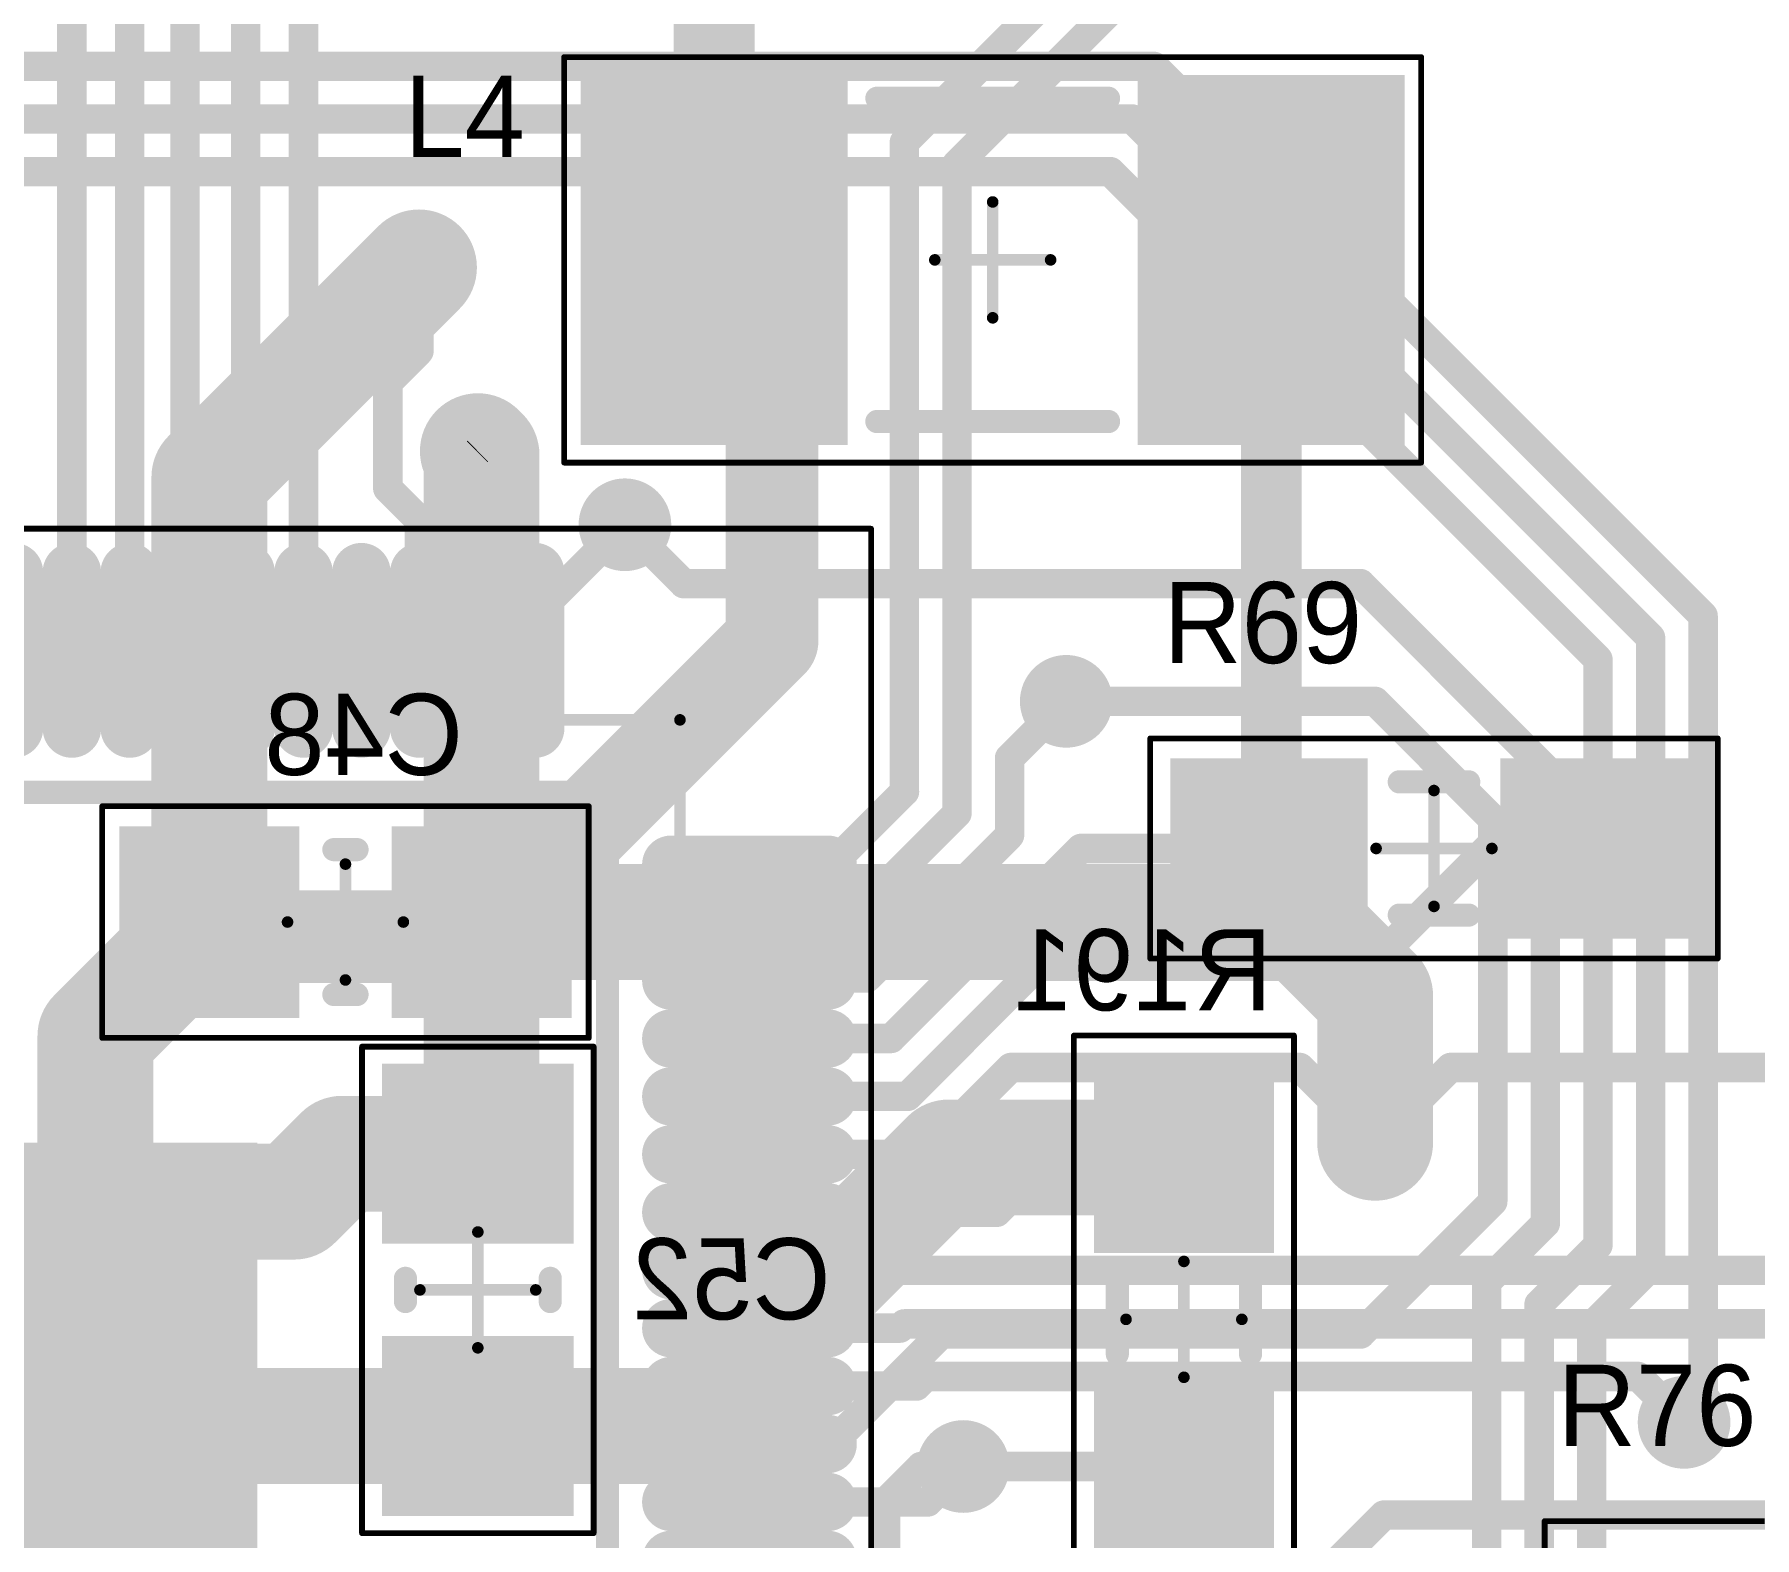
# Model space of a CAD drawing. Header units: millimetres. Extents: x 37 to 246, y 26 to 184.
# Drawn here: x 146.67 to 161.52, y 129.31 to 142.28 of the extents above; entities that cross this region are included whole.
import ezdxf

# ---------------------------------------------------------------- set-up
doc = ezdxf.new("R2010")
doc.units = ezdxf.units.MM
for name, color, linetype in [('BottomLayer', 5, 'Continuous'), ('BottomOverlay', 54, 'Continuous'), ('BottomPaste', 16, 'Continuous'), ('BottomSolder', 6, 'Continuous'), ('Mechanical13', 56, 'Continuous'), ('Mechanical15', 56, 'Continuous'), ('MultiLayer', 9, 'Continuous'), ('TopLayer', 1, 'Continuous'), ('TopOverlay', 2, 'Continuous'), ('TopPaste', 8, 'Continuous'), ('TopSolder', 216, 'Continuous'), ('ViaHoleLayer', 16, 'Continuous')]:
    doc.layers.add(name, color=color, linetype=linetype)

msp = doc.modelspace()

# ---------------------------------------------------------------- linework, layer by layer
at = {"layer": 'BottomLayer'}
for points, const_width in [([(132.061, 142.005), (156.332, 142.005)], 0.254), ([(156.332, 142.005), (161.074, 137.263)], 0.254), ([(131.873, 141.551), (156.144, 141.551)], 0.254), ([(156.144, 141.551), (160.62, 137.075)], 0.254), ([(131.685, 141.097), (155.956, 141.097)], 0.254), ([(155.956, 141.097), (160.166, 136.887)], 0.254), ([(148.177, 138.46), (149.987, 140.27)], 1), ([(150.495, 138.684), (150.527, 138.652)], 1), ([(150.527, 134.62), (150.527, 138.652)], 1), ([(148.177, 134.62), (148.177, 138.46)], 1), ([(151.765, 138.049), (152.273, 137.541)], 0.254), ([(152.273, 137.541), (158.115, 137.541)], 0.254), ([(158.115, 137.541), (159.712, 135.944)], 0.254), ([(161.074, 130.467), (161.074, 137.263)], 0.254), ([(160.62, 131.643), (160.62, 137.075)], 0.254), ([(160.166, 131.831), (160.166, 136.887)], 0.254), ([(155.575, 136.525), (158.242, 136.525)], 0.254), ([(158.242, 136.525), (159.258, 135.509)], 0.254), ([(159.712, 132.019), (159.712, 135.944)], 0.254), ([(159.258, 132.207), (159.258, 135.509)], 0.254), ([(147.193, 133.636), (148.177, 134.62)], 1), ([(150.527, 132.652), (150.527, 134.62)], 1), ([(150.527, 134.62), (157.607, 134.62)], 1), ([(157.607, 134.62), (158.242, 133.985)], 1), ([(158.242, 132.715), (158.242, 133.985)], 1), ([(147.193, 133.604), (147.193, 133.636)], 1), ([(147.193, 132.461), (147.193, 133.604)], 1), ([(149.29, 132.588), (149.322, 132.62)], 1), ([(149.322, 132.62), (150.495, 132.62)], 1), ([(150.495, 132.62), (150.527, 132.652)], 1), ([(152.241, 130.27), (154.559, 132.588)], 1), ([(154.559, 132.588), (155.448, 132.588)], 1), ([(155.448, 132.588), (156.563, 132.588)], 1), ([(156.563, 132.588), (156.591, 132.616)], 1), ([(158.115, 131.064), (159.258, 132.207)], 0.254), ([(159.204, 131.511), (159.712, 132.019)], 0.254), ([(159.658, 131.323), (160.166, 131.831)], 0.254), ([(160.112, 131.135), (160.62, 131.643)], 0.254), ([(159.204, 120.582), (159.204, 131.511)], 0.254), ([(159.658, 120.394), (159.658, 131.323)], 0.254), ([(152.971, 129.54), (154.495, 131.064)], 0.254), ([(154.495, 131.064), (158.115, 131.064)], 0.254), ([(160.112, 120.206), (160.112, 131.135)], 0.254), ([(147.923, 130.27), (150.495, 130.27)], 1), ([(150.495, 130.27), (152.241, 130.27)], 1), ([(160.909, 130.302), (161.074, 130.467)], 0.254), ([(154.015, 129.615), (154.321, 129.921)], 0.254), ([(154.321, 129.921), (154.686, 129.921)], 0.254), ([(154.686, 129.921), (156.436, 129.921)], 0.254), ([(156.591, 128.023), (156.591, 129.766)], 0.254), ([(152.971, 127.445), (152.971, 129.54)], 0.254), ([(154.015, 128.615), (154.015, 129.615)], 0.254)]:
    msp.add_lwpolyline(points, dxfattribs=dict(at, const_width=const_width))
for points, const_width in [([(156.269, 142.005, 1), (156.396, 142.005, 1)], 0.127), ([(156.269, 142.005, 1), (156.396, 142.005, 1)], 0.127), ([(156.081, 141.551, 1), (156.208, 141.551, 1)], 0.127), ([(156.081, 141.551, 1), (156.208, 141.551, 1)], 0.127), ([(155.893, 141.097, 1), (156.019, 141.097, 1)], 0.127), ([(155.893, 141.097, 1), (156.019, 141.097, 1)], 0.127), ([(149.737, 140.27, 1), (150.237, 140.27, 1)], 0.5), ([(149.787, 140.27, 1), (150.187, 140.27, 1)], 0.4), ([(150.245, 138.684, 1), (150.745, 138.684, 1)], 0.5), ([(150.277, 138.652, 1), (150.777, 138.652, 1)], 0.5), ([(150.277, 138.652, 1), (150.777, 138.652, 1)], 0.5), ([(150.295, 138.684, 1), (150.695, 138.684, 1)], 0.4), ([(147.927, 138.46, 1), (148.427, 138.46, 1)], 0.5), ([(147.927, 138.46, 1), (148.427, 138.46, 1)], 0.5), ([(151.565, 138.049, 1), (151.965, 138.049, 1)], 0.4), ([(151.702, 138.049, 1), (151.828, 138.049, 1)], 0.127), ([(152.209, 137.541, 1), (152.337, 137.541, 1)], 0.127), ([(152.209, 137.541, 1), (152.337, 137.541, 1)], 0.127), ([(158.052, 137.541, 1), (158.179, 137.541, 1)], 0.127), ([(158.052, 137.541, 1), (158.179, 137.541, 1)], 0.127), ([(161.01, 137.263, 1), (161.137, 137.263, 1)], 0.127), ([(161.01, 137.263, 1), (161.137, 137.263, 1)], 0.127), ([(160.556, 137.075, 1), (160.683, 137.075, 1)], 0.127), ([(160.556, 137.075, 1), (160.683, 137.075, 1)], 0.127), ([(160.102, 136.887, 1), (160.229, 136.887, 1)], 0.127), ([(160.102, 136.887, 1), (160.229, 136.887, 1)], 0.127), ([(155.375, 136.525, 1), (155.775, 136.525, 1)], 0.4), ([(155.512, 136.525, 1), (155.638, 136.525, 1)], 0.127), ([(158.179, 136.525, 1), (158.305, 136.525, 1)], 0.127), ([(158.179, 136.525, 1), (158.305, 136.525, 1)], 0.127), ([(159.648, 135.944, 1), (159.775, 135.944, 1)], 0.127), ([(159.648, 135.944, 1), (159.775, 135.944, 1)], 0.127), ([(159.195, 135.509, 1), (159.321, 135.509, 1)], 0.127), ([(159.195, 135.509, 1), (159.321, 135.509, 1)], 0.127), ([(147.927, 134.62, 1), (148.427, 134.62, 1)], 0.5), ([(147.927, 134.62, 1), (148.427, 134.62, 1)], 0.5), ([(150.277, 134.62, 1), (150.777, 134.62, 1)], 0.5), ([(150.277, 134.62, 1), (150.777, 134.62, 1)], 0.5), ([(150.277, 134.62, 1), (150.777, 134.62, 1)], 0.5), ([(157.357, 134.62, 1), (157.857, 134.62, 1)], 0.5), ([(157.357, 134.62, 1), (157.857, 134.62, 1)], 0.5), ([(157.992, 133.985, 1), (158.492, 133.985, 1)], 0.5), ([(157.992, 133.985, 1), (158.492, 133.985, 1)], 0.5), ([(146.943, 133.636, 1), (147.443, 133.636, 1)], 0.5), ([(146.943, 133.636, 1), (147.443, 133.636, 1)], 0.5), ([(146.943, 133.604, 1), (147.443, 133.604, 1)], 0.5), ([(146.943, 133.604, 1), (147.443, 133.604, 1)], 0.5), ([(146.993, 133.604, 1), (147.393, 133.604, 1)], 0.4), ([(149.04, 132.588, 1), (149.54, 132.588, 1)], 0.5), ([(149.072, 132.62, 1), (149.572, 132.62, 1)], 0.5), ([(149.072, 132.62, 1), (149.572, 132.62, 1)], 0.5), ([(150.245, 132.62, 1), (150.745, 132.62, 1)], 0.5), ([(150.245, 132.62, 1), (150.745, 132.62, 1)], 0.5), ([(150.277, 132.652, 1), (150.777, 132.652, 1)], 0.5), ([(150.277, 132.652, 1), (150.777, 132.652, 1)], 0.5), ([(154.309, 132.588, 1), (154.809, 132.588, 1)], 0.5), ([(154.309, 132.588, 1), (154.809, 132.588, 1)], 0.5), ([(155.198, 132.588, 1), (155.698, 132.588, 1)], 0.5), ([(155.198, 132.588, 1), (155.698, 132.588, 1)], 0.5), ([(156.313, 132.588, 1), (156.813, 132.588, 1)], 0.5), ([(156.313, 132.588, 1), (156.813, 132.588, 1)], 0.5), ([(156.341, 132.616, 1), (156.841, 132.616, 1)], 0.5), ([(157.992, 132.715, 1), (158.492, 132.715, 1)], 0.5), ([(158.042, 132.715, 1), (158.442, 132.715, 1)], 0.4), ([(146.943, 132.461, 1), (147.443, 132.461, 1)], 0.5), ([(149.09, 132.588, 1), (149.49, 132.588, 1)], 0.4), ([(155.248, 132.588, 1), (155.648, 132.588, 1)], 0.4), ([(159.195, 132.207, 1), (159.321, 132.207, 1)], 0.127), ([(159.195, 132.207, 1), (159.321, 132.207, 1)], 0.127), ([(159.648, 132.019, 1), (159.775, 132.019, 1)], 0.127), ([(159.648, 132.019, 1), (159.775, 132.019, 1)], 0.127), ([(160.102, 131.831, 1), (160.229, 131.831, 1)], 0.127), ([(160.102, 131.831, 1), (160.229, 131.831, 1)], 0.127), ([(160.556, 131.643, 1), (160.683, 131.643, 1)], 0.127), ([(160.556, 131.643, 1), (160.683, 131.643, 1)], 0.127), ([(159.14, 131.511, 1), (159.267, 131.511, 1)], 0.127), ([(159.14, 131.511, 1), (159.267, 131.511, 1)], 0.127), ([(159.594, 131.323, 1), (159.721, 131.323, 1)], 0.127), ([(159.594, 131.323, 1), (159.721, 131.323, 1)], 0.127), ([(154.432, 131.064, 1), (154.559, 131.064, 1)], 0.127), ([(154.432, 131.064, 1), (154.559, 131.064, 1)], 0.127), ([(158.052, 131.064, 1), (158.179, 131.064, 1)], 0.127), ([(158.052, 131.064, 1), (158.179, 131.064, 1)], 0.127), ([(160.048, 131.135, 1), (160.175, 131.135, 1)], 0.127), ([(160.048, 131.135, 1), (160.175, 131.135, 1)], 0.127), ([(147.673, 130.27, 1), (148.173, 130.27, 1)], 0.5), ([(150.245, 130.27, 1), (150.745, 130.27, 1)], 0.5), ([(150.245, 130.27, 1), (150.745, 130.27, 1)], 0.5), ([(151.991, 130.27, 1), (152.491, 130.27, 1)], 0.5), ([(151.991, 130.27, 1), (152.491, 130.27, 1)], 0.5), ([(160.709, 130.302, 1), (161.109, 130.302, 1)], 0.4), ([(161.01, 130.467, 1), (161.137, 130.467, 1)], 0.127), ([(161.01, 130.467, 1), (161.137, 130.467, 1)], 0.127), ([(160.845, 130.302, 1), (160.972, 130.302, 1)], 0.127), ([(154.486, 129.921, 1), (154.886, 129.921, 1)], 0.4), ([(154.257, 129.921, 1), (154.384, 129.921, 1)], 0.127), ([(154.257, 129.921, 1), (154.384, 129.921, 1)], 0.127), ([(154.623, 129.921, 1), (154.75, 129.921, 1)], 0.127), ([(154.623, 129.921, 1), (154.75, 129.921, 1)], 0.127), ([(156.373, 129.921, 1), (156.5, 129.921, 1)], 0.127), ([(156.528, 129.766, 1), (156.655, 129.766, 1)], 0.127), ([(152.908, 129.54, 1), (153.035, 129.54, 1)], 0.127), ([(152.908, 129.54, 1), (153.035, 129.54, 1)], 0.127), ([(153.951, 129.615, 1), (154.078, 129.615, 1)], 0.127), ([(153.951, 129.615, 1), (154.078, 129.615, 1)], 0.127)]:
    msp.add_lwpolyline(points, format="xyb", close=True, dxfattribs=dict(at, const_width=const_width))
for points in [[(147.502, 135.345), (147.502, 133.895), (148.852, 135.345), (148.852, 133.895)], [(149.852, 135.345), (149.852, 133.895), (151.202, 135.345), (151.202, 133.895)], [(157.266, 133.366), (155.916, 133.366), (157.266, 131.866), (155.916, 131.866)], [(149.77, 131.945), (151.22, 131.945), (149.77, 133.295), (151.22, 133.295)], [(135.89, 120.015), (148.59, 120.015), (135.89, 132.715), (148.59, 132.715)], [(149.77, 129.595), (151.22, 129.595), (149.77, 130.945), (151.22, 130.945)], [(157.266, 130.516), (155.916, 130.516), (157.266, 129.016), (155.916, 129.016)]]:
    msp.add_solid(points, dxfattribs=at)
at = {"layer": 'BottomOverlay', "const_width": 0.2}
for points in [[(149.252, 135.245), (149.452, 135.245)], [(149.252, 133.995), (149.452, 133.995)], [(149.87, 131.345), (149.87, 131.545)], [(151.12, 131.345), (151.12, 131.545)], [(156.016, 130.891), (156.016, 131.491)], [(157.166, 130.891), (157.166, 131.491)]]:
    msp.add_lwpolyline(points, dxfattribs=at)
at = {"layer": 'BottomOverlay', "const_width": 0.1}
for points in [[(149.202, 135.245, 1), (149.302, 135.245, 1)], [(149.402, 135.245, 1), (149.502, 135.245, 1)], [(149.202, 133.995, 1), (149.302, 133.995, 1)], [(149.402, 133.995, 1), (149.502, 133.995, 1)], [(149.82, 131.545, 1), (149.92, 131.545, 1)], [(151.07, 131.545, 1), (151.17, 131.545, 1)], [(155.966, 131.491, 1), (156.066, 131.491, 1)], [(157.116, 131.491, 1), (157.216, 131.491, 1)], [(149.82, 131.345, 1), (149.92, 131.345, 1)], [(151.07, 131.345, 1), (151.17, 131.345, 1)], [(155.966, 130.891, 1), (156.066, 130.891, 1)], [(157.116, 130.891, 1), (157.216, 130.891, 1)]]:
    msp.add_lwpolyline(points, format="xyb", close=True, dxfattribs=at)
at = {"layer": 'BottomPaste'}
for points in [[(147.502, 135.345), (147.502, 133.895), (148.852, 135.345), (148.852, 133.895)], [(149.852, 135.345), (149.852, 133.895), (151.202, 135.345), (151.202, 133.895)], [(157.266, 133.366), (155.916, 133.366), (157.266, 131.866), (155.916, 131.866)], [(149.77, 131.945), (151.22, 131.945), (149.77, 133.295), (151.22, 133.295)], [(149.77, 129.595), (151.22, 129.595), (149.77, 130.945), (151.22, 130.945)], [(157.266, 130.516), (155.916, 130.516), (157.266, 129.016), (155.916, 129.016)]]:
    msp.add_solid(points, dxfattribs=at)
at = {"layer": 'BottomSolder'}
for points in [[(147.4, 135.447), (147.4, 133.793), (148.954, 135.447), (148.954, 133.793)], [(149.75, 135.447), (149.75, 133.793), (151.304, 135.447), (151.304, 133.793)], [(149.668, 131.843), (151.322, 131.843), (149.668, 133.397), (151.322, 133.397)], [(157.368, 133.468), (155.814, 133.468), (157.368, 131.764), (155.814, 131.764)], [(149.668, 129.493), (151.322, 129.493), (149.668, 131.047), (151.322, 131.047)], [(157.368, 130.618), (155.814, 130.618), (157.368, 128.914), (155.814, 128.914)]]:
    msp.add_solid(points, dxfattribs=at)
at = {"layer": 'Mechanical13', "const_width": 0.1}
for points in [[(132.24, 136.365), (152.24, 136.365)], [(152.24, 116.365), (152.24, 136.365)]]:
    msp.add_lwpolyline(points, dxfattribs=at)
at = {"layer": 'Mechanical13', "const_width": 0.05}
msp.add_lwpolyline([(152.215, 136.365, 1), (152.265, 136.365, 1)], format="xyb", close=True, dxfattribs=at)
msp.add_lwpolyline([(152.215, 136.365, 1), (152.265, 136.365, 1)], format="xyb", close=True, dxfattribs=at)
at = {"layer": 'Mechanical15'}
for points, const_width in [([(151.24, 138.585), (151.24, 142.085)], 0.05), ([(151.24, 142.085), (158.64, 142.085)], 0.05), ([(158.64, 138.585), (158.64, 142.085)], 0.05), ([(154.94, 139.835), (154.94, 140.835)], 0.1), ([(154.44, 140.335), (155.44, 140.335)], 0.1), ([(151.24, 138.585), (158.64, 138.585)], 0.05), ([(130.59, 138.015), (153.89, 138.015)], 0.05), ([(153.89, 114.715), (153.89, 138.015)], 0.05), ([(156.3, 136.205), (161.2, 136.205)], 0.05), ([(156.3, 134.305), (156.3, 136.205)], 0.05), ([(161.2, 134.305), (161.2, 136.205)], 0.05), ([(158.75, 134.755), (158.75, 135.755)], 0.1), ([(147.252, 135.62), (151.452, 135.62)], 0.05), ([(147.252, 133.62), (147.252, 135.62)], 0.05), ([(151.452, 133.62), (151.452, 135.62)], 0.05), ([(158.25, 135.255), (159.25, 135.255)], 0.1), ([(149.352, 134.12), (149.352, 135.12)], 0.1), ([(148.852, 134.62), (149.852, 134.62)], 0.1), ([(156.3, 134.305), (161.2, 134.305)], 0.05), ([(155.641, 128.741), (155.641, 133.641)], 0.05), ([(155.641, 133.641), (157.541, 133.641)], 0.05), ([(157.541, 128.741), (157.541, 133.641)], 0.05), ([(147.252, 133.62), (151.452, 133.62)], 0.05), ([(149.495, 129.345), (149.495, 133.545)], 0.05), ([(149.495, 133.545), (151.495, 133.545)], 0.05), ([(151.495, 129.345), (151.495, 133.545)], 0.05), ([(150.495, 130.945), (150.495, 131.945)], 0.1), ([(156.591, 130.691), (156.591, 131.691)], 0.1), ([(149.995, 131.445), (150.995, 131.445)], 0.1), ([(156.091, 131.191), (157.091, 131.191)], 0.1), ([(149.495, 129.345), (151.495, 129.345)], 0.05), ([(159.705, 124.55), (159.705, 129.45)], 0.05), ([(159.705, 129.45), (161.605, 129.45)], 0.05)]:
    msp.add_lwpolyline(points, dxfattribs=dict(at, const_width=const_width))
for points, const_width in [([(151.228, 142.085, 1), (151.252, 142.085, 1)], 0.025), ([(151.228, 142.085, 1), (151.252, 142.085, 1)], 0.025), ([(158.628, 142.085, 1), (158.652, 142.085, 1)], 0.025), ([(158.628, 142.085, 1), (158.652, 142.085, 1)], 0.025), ([(154.915, 140.835, 1), (154.965, 140.835, 1)], 0.05), ([(154.415, 140.335, 1), (154.465, 140.335, 1)], 0.05), ([(155.415, 140.335, 1), (155.465, 140.335, 1)], 0.05), ([(154.915, 139.835, 1), (154.965, 139.835, 1)], 0.05), ([(151.228, 138.585, 1), (151.252, 138.585, 1)], 0.025), ([(151.228, 138.585, 1), (151.252, 138.585, 1)], 0.025), ([(158.628, 138.585, 1), (158.652, 138.585, 1)], 0.025), ([(158.628, 138.585, 1), (158.652, 138.585, 1)], 0.025), ([(153.878, 138.015, 1), (153.902, 138.015, 1)], 0.025), ([(153.878, 138.015, 1), (153.902, 138.015, 1)], 0.025), ([(156.288, 136.205, 1), (156.312, 136.205, 1)], 0.025), ([(156.288, 136.205, 1), (156.312, 136.205, 1)], 0.025), ([(161.188, 136.205, 1), (161.212, 136.205, 1)], 0.025), ([(161.188, 136.205, 1), (161.212, 136.205, 1)], 0.025), ([(158.725, 135.755, 1), (158.775, 135.755, 1)], 0.05), ([(147.24, 135.62, 1), (147.265, 135.62, 1)], 0.025), ([(147.24, 135.62, 1), (147.265, 135.62, 1)], 0.025), ([(151.44, 135.62, 1), (151.465, 135.62, 1)], 0.025), ([(151.44, 135.62, 1), (151.465, 135.62, 1)], 0.025), ([(158.225, 135.255, 1), (158.275, 135.255, 1)], 0.05), ([(159.225, 135.255, 1), (159.275, 135.255, 1)], 0.05), ([(149.327, 135.12, 1), (149.377, 135.12, 1)], 0.05), ([(158.725, 134.755, 1), (158.775, 134.755, 1)], 0.05), ([(148.827, 134.62, 1), (148.877, 134.62, 1)], 0.05), ([(149.827, 134.62, 1), (149.877, 134.62, 1)], 0.05), ([(156.288, 134.305, 1), (156.312, 134.305, 1)], 0.025), ([(156.288, 134.305, 1), (156.312, 134.305, 1)], 0.025), ([(161.188, 134.305, 1), (161.212, 134.305, 1)], 0.025), ([(161.188, 134.305, 1), (161.212, 134.305, 1)], 0.025), ([(149.327, 134.12, 1), (149.377, 134.12, 1)], 0.05), ([(155.629, 133.641, 1), (155.653, 133.641, 1)], 0.025), ([(155.629, 133.641, 1), (155.653, 133.641, 1)], 0.025), ([(157.528, 133.641, 1), (157.553, 133.641, 1)], 0.025), ([(157.528, 133.641, 1), (157.553, 133.641, 1)], 0.025), ([(147.24, 133.62, 1), (147.265, 133.62, 1)], 0.025), ([(147.24, 133.62, 1), (147.265, 133.62, 1)], 0.025), ([(149.483, 133.545, 1), (149.507, 133.545, 1)], 0.025), ([(149.483, 133.545, 1), (149.507, 133.545, 1)], 0.025), ([(151.44, 133.62, 1), (151.465, 133.62, 1)], 0.025), ([(151.44, 133.62, 1), (151.465, 133.62, 1)], 0.025), ([(151.483, 133.545, 1), (151.507, 133.545, 1)], 0.025), ([(151.483, 133.545, 1), (151.507, 133.545, 1)], 0.025), ([(150.47, 131.945, 1), (150.52, 131.945, 1)], 0.05), ([(156.566, 131.691, 1), (156.616, 131.691, 1)], 0.05), ([(149.97, 131.445, 1), (150.02, 131.445, 1)], 0.05), ([(150.97, 131.445, 1), (151.02, 131.445, 1)], 0.05), ([(156.066, 131.191, 1), (156.116, 131.191, 1)], 0.05), ([(157.066, 131.191, 1), (157.116, 131.191, 1)], 0.05), ([(150.47, 130.945, 1), (150.52, 130.945, 1)], 0.05), ([(156.566, 130.691, 1), (156.616, 130.691, 1)], 0.05), ([(149.483, 129.345, 1), (149.507, 129.345, 1)], 0.025), ([(149.483, 129.345, 1), (149.507, 129.345, 1)], 0.025), ([(151.483, 129.345, 1), (151.507, 129.345, 1)], 0.025), ([(151.483, 129.345, 1), (151.507, 129.345, 1)], 0.025), ([(159.693, 129.45, 1), (159.717, 129.45, 1)], 0.025), ([(159.693, 129.45, 1), (159.717, 129.45, 1)], 0.025)]:
    msp.add_lwpolyline(points, format="xyb", close=True, dxfattribs=dict(at, const_width=const_width))
at = {"layer": 'MultiLayer', "const_width": 0.4}
for points in [[(149.787, 140.27, 1), (150.187, 140.27, 1)], [(150.295, 138.684, 1), (150.695, 138.684, 1)], [(151.565, 138.049, 1), (151.965, 138.049, 1)], [(155.375, 136.525, 1), (155.775, 136.525, 1)], [(146.993, 133.604, 1), (147.393, 133.604, 1)], [(158.042, 132.715, 1), (158.442, 132.715, 1)], [(149.09, 132.588, 1), (149.49, 132.588, 1)], [(155.248, 132.588, 1), (155.648, 132.588, 1)], [(160.709, 130.302, 1), (161.109, 130.302, 1)], [(154.486, 129.921, 1), (154.886, 129.921, 1)]]:
    msp.add_lwpolyline(points, format="xyb", close=True, dxfattribs=at)
at = {"layer": 'TopLayer'}
for points, const_width in [([(147.967, 137.287), (147.967, 145.417)], 0.254), ([(147.49, 136.965), (147.49, 145.252)], 0.254), ([(146.99, 136.965), (146.99, 145.11)], 0.254), ([(152.535, 140.335), (152.535, 144.605)], 0.7), ([(148.49, 136.965), (148.49, 143.228)], 0.254), ([(148.99, 136.965), (148.99, 143.021)], 0.254), ([(154.178, 141.351), (155.756, 142.929)], 0.254), ([(154.632, 141.163), (156.21, 142.741)], 0.254), ([(154.178, 135.745), (154.178, 141.351)], 0.254), ([(154.632, 135.557), (154.632, 141.163)], 0.254), ([(152.535, 140.335), (153.035, 139.835)], 1), ([(157.345, 135.275), (157.345, 140.335)], 0.524), ([(149.987, 139.547), (149.987, 140.27)], 0.254), ([(153.035, 137.046), (153.035, 139.835)], 0.8), ([(149.718, 139.278), (149.987, 139.547)], 0.254), ([(149.718, 138.362), (149.718, 139.278)], 0.254), ([(150.49, 138.679), (150.495, 138.684)], 0.254), ([(150.49, 136.965), (150.49, 138.679)], 0.254), ([(149.718, 138.362), (149.99, 138.09)], 0.254), ([(149.99, 136.965), (149.99, 138.09)], 0.254), ([(150.99, 137.274), (151.765, 138.049)], 0.254), ([(146.99, 136.29), (146.99, 137.64)], 0.3), ([(147.49, 136.29), (147.49, 137.64)], 0.3), ([(147.99, 136.29), (147.99, 137.64)], 0.3), ([(148.49, 136.29), (148.49, 137.64)], 0.3), ([(148.99, 136.29), (148.99, 137.64)], 0.3), ([(149.49, 136.29), (149.49, 137.64)], 0.3), ([(149.99, 136.29), (149.99, 137.64)], 0.3), ([(150.49, 136.29), (150.49, 137.64)], 0.3), ([(150.99, 136.29), (150.99, 137.64)], 0.3), ([(150.482, 134.493), (153.035, 137.046)], 0.8), ([(150.99, 136.965), (150.99, 137.274)], 0.254), ([(155.086, 136.036), (155.575, 136.525)], 0.254), ([(155.086, 135.369), (155.086, 136.036)], 0.254), ([(153.548, 135.115), (154.178, 135.745)], 0.254), ([(153.69, 134.615), (154.632, 135.557)], 0.254), ([(153.855, 134.138), (155.086, 135.369)], 0.254), ([(157.325, 135.255), (157.345, 135.275)], 0.524), ([(154.062, 133.615), (155.702, 135.255)], 0.254), ([(155.702, 135.255), (157.325, 135.255)], 0.254), ([(158.196, 134.239), (159.212, 135.255)], 0.254), ([(159.212, 135.255), (160.175, 135.255)], 0.254), ([(153.515, 135.115), (152.165, 135.115)], 0.3), ([(152.84, 135.115), (153.548, 135.115)], 0.254), ([(147.193, 133.604), (148.082, 134.493)], 0.8), ([(148.082, 134.493), (150.482, 134.493)], 0.8), ([(153.515, 134.615), (152.165, 134.615)], 0.3), ([(152.84, 134.615), (153.69, 134.615)], 0.254), ([(153.515, 134.115), (152.165, 134.115)], 0.3), ([(152.84, 134.115), (152.863, 134.138)], 0.254), ([(152.863, 134.138), (153.855, 134.138)], 0.254), ([(154.204, 133.115), (155.328, 134.239)], 0.254), ([(155.328, 134.239), (158.196, 134.239)], 0.254), ([(153.515, 133.615), (152.165, 133.615)], 0.3), ([(152.84, 133.615), (154.062, 133.615)], 0.254), ([(154.346, 132.615), (155.096, 133.365)], 0.254), ([(155.096, 133.365), (157.592, 133.365)], 0.254), ([(157.592, 133.365), (158.242, 132.715)], 0.254), ([(158.242, 132.715), (158.892, 133.365)], 0.254), ([(158.892, 133.365), (163.195, 133.365)], 0.254), ([(153.515, 133.115), (152.165, 133.115)], 0.3), ([(152.84, 133.115), (154.204, 133.115)], 0.254), ([(148.909, 132.207), (149.29, 132.588)], 1), ([(147.828, 132.207), (148.909, 132.207)], 1), ([(153.515, 132.615), (152.165, 132.615)], 0.3), ([(152.84, 132.615), (154.346, 132.615)], 0.254), ([(154.975, 132.115), (155.448, 132.588)], 0.254), ([(153.515, 132.115), (152.165, 132.115)], 0.3), ([(152.84, 132.115), (154.975, 132.115)], 0.254), ([(153.515, 131.615), (152.165, 131.615)], 0.3), ([(152.84, 131.615), (162.095, 131.615)], 0.254), ([(153.515, 131.115), (152.165, 131.115)], 0.3), ([(152.84, 131.115), (154.139, 131.115)], 0.254), ([(154.139, 131.115), (154.176, 131.152)], 0.254), ([(154.176, 131.152), (162.902, 131.152)], 0.254), ([(153.515, 130.615), (152.165, 130.615)], 0.3), ([(152.84, 130.615), (154.281, 130.615)], 0.254), ([(154.281, 130.615), (154.364, 130.698)], 0.254), ([(154.364, 130.698), (160.513, 130.698)], 0.254), ([(160.513, 130.698), (160.909, 130.302)], 0.254), ([(153.515, 130.115), (152.165, 130.115)], 0.3), ([(154.38, 129.615), (154.686, 129.921)], 0.254), ([(153.515, 129.615), (152.165, 129.615)], 0.3), ([(152.84, 129.615), (154.38, 129.615)], 0.254), ([(157.93, 129.115), (158.317, 129.502)], 0.254), ([(158.317, 129.502), (164.465, 129.502)], 0.254)]:
    msp.add_lwpolyline(points, dxfattribs=dict(at, const_width=const_width))
for points, const_width in [([(154.114, 141.351, 1), (154.242, 141.351, 1)], 0.127), ([(154.114, 141.351, 1), (154.242, 141.351, 1)], 0.127), ([(154.568, 141.163, 1), (154.695, 141.163, 1)], 0.127), ([(154.568, 141.163, 1), (154.695, 141.163, 1)], 0.127), ([(152.285, 140.335, 1), (152.785, 140.335, 1)], 0.5), ([(149.787, 140.27, 1), (150.187, 140.27, 1)], 0.4), ([(152.36, 140.335, 1), (152.71, 140.335, 1)], 0.35), ([(157.214, 140.335, 1), (157.476, 140.335, 1)], 0.262), ([(149.923, 140.27, 1), (150.05, 140.27, 1)], 0.127), ([(152.785, 139.835, 1), (153.285, 139.835, 1)], 0.5), ([(152.835, 139.835, 1), (153.235, 139.835, 1)], 0.4), ([(149.923, 139.547, 1), (150.05, 139.547, 1)], 0.127), ([(149.923, 139.547, 1), (150.05, 139.547, 1)], 0.127), ([(149.654, 139.278, 1), (149.781, 139.278, 1)], 0.127), ([(149.654, 139.278, 1), (149.781, 139.278, 1)], 0.127), ([(150.295, 138.684, 1), (150.695, 138.684, 1)], 0.4), ([(150.426, 138.679, 1), (150.553, 138.679, 1)], 0.127), ([(150.426, 138.679, 1), (150.553, 138.679, 1)], 0.127), ([(150.431, 138.684, 1), (150.559, 138.684, 1)], 0.127), ([(149.654, 138.362, 1), (149.781, 138.362, 1)], 0.127), ([(149.654, 138.362, 1), (149.781, 138.362, 1)], 0.127), ([(151.565, 138.049, 1), (151.965, 138.049, 1)], 0.4), ([(149.926, 138.09, 1), (150.053, 138.09, 1)], 0.127), ([(149.926, 138.09, 1), (150.053, 138.09, 1)], 0.127), ([(151.702, 138.049, 1), (151.828, 138.049, 1)], 0.127), ([(146.915, 137.64, 1), (147.065, 137.64, 1)], 0.15), ([(147.415, 137.64, 1), (147.565, 137.64, 1)], 0.15), ([(147.915, 137.64, 1), (148.065, 137.64, 1)], 0.15), ([(148.415, 137.64, 1), (148.565, 137.64, 1)], 0.15), ([(148.915, 137.64, 1), (149.065, 137.64, 1)], 0.15), ([(149.415, 137.64, 1), (149.565, 137.64, 1)], 0.15), ([(149.915, 137.64, 1), (150.065, 137.64, 1)], 0.15), ([(150.415, 137.64, 1), (150.565, 137.64, 1)], 0.15), ([(150.915, 137.64, 1), (151.065, 137.64, 1)], 0.15), ([(147.903, 137.287, 1), (148.03, 137.287, 1)], 0.127), ([(150.927, 137.274, 1), (151.054, 137.274, 1)], 0.127), ([(150.927, 137.274, 1), (151.054, 137.274, 1)], 0.127), ([(152.835, 137.046, 1), (153.235, 137.046, 1)], 0.4), ([(152.835, 137.046, 1), (153.235, 137.046, 1)], 0.4), ([(146.926, 136.965, 1), (147.053, 136.965, 1)], 0.127), ([(147.426, 136.965, 1), (147.553, 136.965, 1)], 0.127), ([(148.427, 136.965, 1), (148.554, 136.965, 1)], 0.127), ([(148.926, 136.965, 1), (149.053, 136.965, 1)], 0.127), ([(149.926, 136.965, 1), (150.053, 136.965, 1)], 0.127), ([(150.426, 136.965, 1), (150.553, 136.965, 1)], 0.127), ([(150.927, 136.965, 1), (151.054, 136.965, 1)], 0.127), ([(155.375, 136.525, 1), (155.775, 136.525, 1)], 0.4), ([(155.512, 136.525, 1), (155.638, 136.525, 1)], 0.127), ([(146.915, 136.29, 1), (147.065, 136.29, 1)], 0.15), ([(147.415, 136.29, 1), (147.565, 136.29, 1)], 0.15), ([(147.915, 136.29, 1), (148.065, 136.29, 1)], 0.15), ([(148.415, 136.29, 1), (148.565, 136.29, 1)], 0.15), ([(148.915, 136.29, 1), (149.065, 136.29, 1)], 0.15), ([(149.415, 136.29, 1), (149.565, 136.29, 1)], 0.15), ([(149.915, 136.29, 1), (150.065, 136.29, 1)], 0.15), ([(150.415, 136.29, 1), (150.565, 136.29, 1)], 0.15), ([(150.915, 136.29, 1), (151.065, 136.29, 1)], 0.15), ([(155.022, 136.036, 1), (155.149, 136.036, 1)], 0.127), ([(155.022, 136.036, 1), (155.149, 136.036, 1)], 0.127), ([(154.114, 135.745, 1), (154.242, 135.745, 1)], 0.127), ([(154.114, 135.745, 1), (154.242, 135.745, 1)], 0.127), ([(154.568, 135.557, 1), (154.695, 135.557, 1)], 0.127), ([(154.568, 135.557, 1), (154.695, 135.557, 1)], 0.127), ([(155.022, 135.369, 1), (155.149, 135.369, 1)], 0.127), ([(155.022, 135.369, 1), (155.149, 135.369, 1)], 0.127), ([(157.194, 135.255, 1), (157.456, 135.255, 1)], 0.262), ([(157.214, 135.275, 1), (157.476, 135.275, 1)], 0.262), ([(157.214, 135.275, 1), (157.476, 135.275, 1)], 0.262), ([(155.638, 135.255, 1), (155.766, 135.255, 1)], 0.127), ([(155.638, 135.255, 1), (155.766, 135.255, 1)], 0.127), ([(157.262, 135.255, 1), (157.389, 135.255, 1)], 0.127), ([(159.149, 135.255, 1), (159.276, 135.255, 1)], 0.127), ([(159.149, 135.255, 1), (159.276, 135.255, 1)], 0.127), ([(160.112, 135.255, 1), (160.239, 135.255, 1)], 0.127), ([(152.09, 135.115, 1), (152.24, 135.115, 1)], 0.15), ([(152.776, 135.115, 1), (152.903, 135.115, 1)], 0.127), ([(153.44, 135.115, 1), (153.59, 135.115, 1)], 0.15), ([(153.484, 135.115, 1), (153.611, 135.115, 1)], 0.127), ([(153.484, 135.115, 1), (153.611, 135.115, 1)], 0.127), ([(147.882, 134.493, 1), (148.282, 134.493, 1)], 0.4), ([(147.882, 134.493, 1), (148.282, 134.493, 1)], 0.4), ([(150.282, 134.493, 1), (150.682, 134.493, 1)], 0.4), ([(150.282, 134.493, 1), (150.682, 134.493, 1)], 0.4), ([(152.09, 134.615, 1), (152.24, 134.615, 1)], 0.15), ([(152.776, 134.615, 1), (152.903, 134.615, 1)], 0.127), ([(153.44, 134.615, 1), (153.59, 134.615, 1)], 0.15), ([(153.626, 134.615, 1), (153.753, 134.615, 1)], 0.127), ([(153.626, 134.615, 1), (153.753, 134.615, 1)], 0.127), ([(152.09, 134.115, 1), (152.24, 134.115, 1)], 0.15), ([(152.8, 134.138, 1), (152.927, 134.138, 1)], 0.127), ([(152.8, 134.138, 1), (152.927, 134.138, 1)], 0.127), ([(153.44, 134.115, 1), (153.59, 134.115, 1)], 0.15), ([(153.791, 134.138, 1), (153.918, 134.138, 1)], 0.127), ([(153.791, 134.138, 1), (153.918, 134.138, 1)], 0.127), ([(155.265, 134.239, 1), (155.392, 134.239, 1)], 0.127), ([(155.265, 134.239, 1), (155.392, 134.239, 1)], 0.127), ([(158.133, 134.239, 1), (158.26, 134.239, 1)], 0.127), ([(158.133, 134.239, 1), (158.26, 134.239, 1)], 0.127), ([(152.776, 134.115, 1), (152.903, 134.115, 1)], 0.127), ([(146.993, 133.604, 1), (147.393, 133.604, 1)], 0.4), ([(146.993, 133.604, 1), (147.393, 133.604, 1)], 0.4), ([(152.09, 133.615, 1), (152.24, 133.615, 1)], 0.15), ([(152.776, 133.615, 1), (152.903, 133.615, 1)], 0.127), ([(153.44, 133.615, 1), (153.59, 133.615, 1)], 0.15), ([(153.999, 133.615, 1), (154.126, 133.615, 1)], 0.127), ([(153.999, 133.615, 1), (154.126, 133.615, 1)], 0.127), ([(155.033, 133.365, 1), (155.16, 133.365, 1)], 0.127), ([(155.033, 133.365, 1), (155.16, 133.365, 1)], 0.127), ([(157.528, 133.365, 1), (157.655, 133.365, 1)], 0.127), ([(157.528, 133.365, 1), (157.655, 133.365, 1)], 0.127), ([(158.829, 133.365, 1), (158.956, 133.365, 1)], 0.127), ([(158.829, 133.365, 1), (158.956, 133.365, 1)], 0.127), ([(152.09, 133.115, 1), (152.24, 133.115, 1)], 0.15), ([(152.776, 133.115, 1), (152.903, 133.115, 1)], 0.127), ([(153.44, 133.115, 1), (153.59, 133.115, 1)], 0.15), ([(154.141, 133.115, 1), (154.268, 133.115, 1)], 0.127), ([(154.141, 133.115, 1), (154.268, 133.115, 1)], 0.127), ([(149.04, 132.588, 1), (149.54, 132.588, 1)], 0.5), ([(158.042, 132.715, 1), (158.442, 132.715, 1)], 0.4), ([(149.09, 132.588, 1), (149.49, 132.588, 1)], 0.4), ([(155.248, 132.588, 1), (155.648, 132.588, 1)], 0.4), ([(158.179, 132.715, 1), (158.305, 132.715, 1)], 0.127), ([(158.179, 132.715, 1), (158.305, 132.715, 1)], 0.127), ([(147.578, 132.207, 1), (148.078, 132.207, 1)], 0.5), ([(148.659, 132.207, 1), (149.159, 132.207, 1)], 0.5), ([(148.659, 132.207, 1), (149.159, 132.207, 1)], 0.5), ([(152.09, 132.615, 1), (152.24, 132.615, 1)], 0.15), ([(152.776, 132.615, 1), (152.903, 132.615, 1)], 0.127), ([(153.44, 132.615, 1), (153.59, 132.615, 1)], 0.15), ([(154.283, 132.615, 1), (154.41, 132.615, 1)], 0.127), ([(154.283, 132.615, 1), (154.41, 132.615, 1)], 0.127), ([(155.385, 132.588, 1), (155.512, 132.588, 1)], 0.127), ([(152.09, 132.115, 1), (152.24, 132.115, 1)], 0.15), ([(152.776, 132.115, 1), (152.903, 132.115, 1)], 0.127), ([(153.44, 132.115, 1), (153.59, 132.115, 1)], 0.15), ([(154.912, 132.115, 1), (155.039, 132.115, 1)], 0.127), ([(154.912, 132.115, 1), (155.039, 132.115, 1)], 0.127), ([(152.09, 131.615, 1), (152.24, 131.615, 1)], 0.15), ([(152.776, 131.615, 1), (152.903, 131.615, 1)], 0.127), ([(153.44, 131.615, 1), (153.59, 131.615, 1)], 0.15), ([(152.09, 131.115, 1), (152.24, 131.115, 1)], 0.15), ([(152.776, 131.115, 1), (152.903, 131.115, 1)], 0.127), ([(153.44, 131.115, 1), (153.59, 131.115, 1)], 0.15), ([(154.076, 131.115, 1), (154.203, 131.115, 1)], 0.127), ([(154.076, 131.115, 1), (154.203, 131.115, 1)], 0.127), ([(154.113, 131.152, 1), (154.24, 131.152, 1)], 0.127), ([(154.113, 131.152, 1), (154.24, 131.152, 1)], 0.127), ([(152.09, 130.615, 1), (152.24, 130.615, 1)], 0.15), ([(152.776, 130.615, 1), (152.903, 130.615, 1)], 0.127), ([(153.44, 130.615, 1), (153.59, 130.615, 1)], 0.15), ([(154.218, 130.615, 1), (154.345, 130.615, 1)], 0.127), ([(154.218, 130.615, 1), (154.345, 130.615, 1)], 0.127), ([(154.301, 130.698, 1), (154.428, 130.698, 1)], 0.127), ([(154.301, 130.698, 1), (154.428, 130.698, 1)], 0.127), ([(160.449, 130.698, 1), (160.576, 130.698, 1)], 0.127), ([(160.449, 130.698, 1), (160.576, 130.698, 1)], 0.127), ([(160.709, 130.302, 1), (161.109, 130.302, 1)], 0.4), ([(160.845, 130.302, 1), (160.972, 130.302, 1)], 0.127), ([(152.09, 130.115, 1), (152.24, 130.115, 1)], 0.15), ([(153.44, 130.115, 1), (153.59, 130.115, 1)], 0.15), ([(154.486, 129.921, 1), (154.886, 129.921, 1)], 0.4), ([(154.623, 129.921, 1), (154.75, 129.921, 1)], 0.127), ([(152.09, 129.615, 1), (152.24, 129.615, 1)], 0.15), ([(152.776, 129.615, 1), (152.903, 129.615, 1)], 0.127), ([(153.44, 129.615, 1), (153.59, 129.615, 1)], 0.15), ([(154.317, 129.615, 1), (154.444, 129.615, 1)], 0.127), ([(154.317, 129.615, 1), (154.444, 129.615, 1)], 0.127), ([(158.254, 129.502, 1), (158.381, 129.502, 1)], 0.127), ([(158.254, 129.502, 1), (158.381, 129.502, 1)], 0.127)]:
    msp.add_lwpolyline(points, format="xyb", close=True, dxfattribs=dict(at, const_width=const_width))
for points in [[(153.585, 138.84), (153.585, 141.83), (151.485, 138.84), (151.485, 141.83)], [(158.395, 138.84), (158.395, 141.83), (156.295, 138.84), (156.295, 141.83)], [(156.575, 135.93), (156.575, 134.58), (158.075, 135.93), (158.075, 134.58)], [(159.425, 135.93), (159.425, 134.58), (160.925, 135.93), (160.925, 134.58)], [(136.144, 120.269), (148.336, 120.269), (136.144, 132.461), (148.336, 132.461)]]:
    msp.add_solid(points, dxfattribs=at)
at = {"layer": 'TopOverlay', "const_width": 0.2}
for points in [[(153.94, 141.73), (155.94, 141.73)], [(153.94, 138.94), (155.94, 138.94)], [(158.45, 135.83), (159.05, 135.83)], [(132.865, 135.74), (151.615, 135.74)], [(151.615, 116.99), (151.615, 135.74)], [(158.45, 134.68), (159.05, 134.68)]]:
    msp.add_lwpolyline(points, dxfattribs=at)
at = {"layer": 'TopOverlay', "const_width": 0.1}
for points in [[(153.89, 141.73, 1), (153.99, 141.73, 1)], [(155.89, 141.73, 1), (155.99, 141.73, 1)], [(153.89, 138.94, 1), (153.99, 138.94, 1)], [(155.89, 138.94, 1), (155.99, 138.94, 1)], [(158.4, 135.83, 1), (158.5, 135.83, 1)], [(159, 135.83, 1), (159.1, 135.83, 1)], [(151.565, 135.74, 1), (151.665, 135.74, 1)], [(151.565, 135.74, 1), (151.665, 135.74, 1)], [(158.4, 134.68, 1), (158.5, 134.68, 1)], [(159, 134.68, 1), (159.1, 134.68, 1)]]:
    msp.add_lwpolyline(points, format="xyb", close=True, dxfattribs=at)
at = {"layer": 'TopPaste', "const_width": 0.3}
for points in [[(146.99, 136.29), (146.99, 137.64)], [(147.49, 136.29), (147.49, 137.64)], [(147.99, 136.29), (147.99, 137.64)], [(148.49, 136.29), (148.49, 137.64)], [(148.99, 136.29), (148.99, 137.64)], [(149.49, 136.29), (149.49, 137.64)], [(149.99, 136.29), (149.99, 137.64)], [(150.49, 136.29), (150.49, 137.64)], [(150.99, 136.29), (150.99, 137.64)], [(153.515, 135.115), (152.165, 135.115)], [(153.515, 134.615), (152.165, 134.615)], [(153.515, 134.115), (152.165, 134.115)], [(153.515, 133.615), (152.165, 133.615)], [(153.515, 133.115), (152.165, 133.115)], [(153.515, 132.615), (152.165, 132.615)], [(153.515, 132.115), (152.165, 132.115)], [(153.515, 131.615), (152.165, 131.615)], [(153.515, 131.115), (152.165, 131.115)], [(153.515, 130.615), (152.165, 130.615)], [(153.515, 130.115), (152.165, 130.115)], [(153.515, 129.615), (152.165, 129.615)]]:
    msp.add_lwpolyline(points, dxfattribs=at)
at = {"layer": 'TopPaste', "const_width": 0.15}
for points in [[(146.915, 137.64, 1), (147.065, 137.64, 1)], [(147.415, 137.64, 1), (147.565, 137.64, 1)], [(147.915, 137.64, 1), (148.065, 137.64, 1)], [(148.415, 137.64, 1), (148.565, 137.64, 1)], [(148.915, 137.64, 1), (149.065, 137.64, 1)], [(149.415, 137.64, 1), (149.565, 137.64, 1)], [(149.915, 137.64, 1), (150.065, 137.64, 1)], [(150.415, 137.64, 1), (150.565, 137.64, 1)], [(150.915, 137.64, 1), (151.065, 137.64, 1)], [(146.915, 136.29, 1), (147.065, 136.29, 1)], [(147.415, 136.29, 1), (147.565, 136.29, 1)], [(147.915, 136.29, 1), (148.065, 136.29, 1)], [(148.415, 136.29, 1), (148.565, 136.29, 1)], [(148.915, 136.29, 1), (149.065, 136.29, 1)], [(149.415, 136.29, 1), (149.565, 136.29, 1)], [(149.915, 136.29, 1), (150.065, 136.29, 1)], [(150.415, 136.29, 1), (150.565, 136.29, 1)], [(150.915, 136.29, 1), (151.065, 136.29, 1)], [(152.09, 135.115, 1), (152.24, 135.115, 1)], [(153.44, 135.115, 1), (153.59, 135.115, 1)], [(152.09, 134.615, 1), (152.24, 134.615, 1)], [(153.44, 134.615, 1), (153.59, 134.615, 1)], [(152.09, 134.115, 1), (152.24, 134.115, 1)], [(153.44, 134.115, 1), (153.59, 134.115, 1)], [(152.09, 133.615, 1), (152.24, 133.615, 1)], [(153.44, 133.615, 1), (153.59, 133.615, 1)], [(152.09, 133.115, 1), (152.24, 133.115, 1)], [(153.44, 133.115, 1), (153.59, 133.115, 1)], [(152.09, 132.615, 1), (152.24, 132.615, 1)], [(153.44, 132.615, 1), (153.59, 132.615, 1)], [(152.09, 132.115, 1), (152.24, 132.115, 1)], [(153.44, 132.115, 1), (153.59, 132.115, 1)], [(152.09, 131.615, 1), (152.24, 131.615, 1)], [(153.44, 131.615, 1), (153.59, 131.615, 1)], [(152.09, 131.115, 1), (152.24, 131.115, 1)], [(153.44, 131.115, 1), (153.59, 131.115, 1)], [(152.09, 130.615, 1), (152.24, 130.615, 1)], [(153.44, 130.615, 1), (153.59, 130.615, 1)], [(152.09, 130.115, 1), (152.24, 130.115, 1)], [(153.44, 130.115, 1), (153.59, 130.115, 1)], [(152.09, 129.615, 1), (152.24, 129.615, 1)], [(153.44, 129.615, 1), (153.59, 129.615, 1)]]:
    msp.add_lwpolyline(points, format="xyb", close=True, dxfattribs=at)
at = {"layer": 'TopPaste'}
for points in [[(153.585, 138.84), (153.585, 141.83), (151.485, 138.84), (151.485, 141.83)], [(158.395, 138.84), (158.395, 141.83), (156.295, 138.84), (156.295, 141.83)], [(156.575, 135.93), (156.575, 134.58), (158.075, 135.93), (158.075, 134.58)], [(159.425, 135.93), (159.425, 134.58), (160.925, 135.93), (160.925, 134.58)]]:
    msp.add_solid(points, dxfattribs=at)
at = {"layer": 'TopSolder', "const_width": 0.503}
for points in [[(146.49, 136.29), (146.49, 137.64)], [(146.99, 136.29), (146.99, 137.64)], [(147.49, 136.29), (147.49, 137.64)], [(147.99, 136.29), (147.99, 137.64)], [(148.49, 136.29), (148.49, 137.64)], [(148.99, 136.29), (148.99, 137.64)], [(149.49, 136.29), (149.49, 137.64)], [(149.99, 136.29), (149.99, 137.64)], [(150.49, 136.29), (150.49, 137.64)], [(150.99, 136.29), (150.99, 137.64)], [(153.515, 135.115), (152.165, 135.115)], [(153.515, 134.615), (152.165, 134.615)], [(153.515, 134.115), (152.165, 134.115)], [(153.515, 133.615), (152.165, 133.615)], [(153.515, 133.115), (152.165, 133.115)], [(153.515, 132.615), (152.165, 132.615)], [(153.515, 132.115), (152.165, 132.115)], [(153.515, 131.615), (152.165, 131.615)], [(153.515, 131.115), (152.165, 131.115)], [(153.515, 130.615), (152.165, 130.615)], [(153.515, 130.115), (152.165, 130.115)], [(153.515, 129.615), (152.165, 129.615)], [(153.515, 129.115), (152.165, 129.115)]]:
    msp.add_lwpolyline(points, dxfattribs=at)
at = {"layer": 'TopSolder', "const_width": 0.252}
for points in [[(146.364, 137.64, 1), (146.616, 137.64, 1)], [(146.864, 137.64, 1), (147.116, 137.64, 1)], [(147.364, 137.64, 1), (147.616, 137.64, 1)], [(147.864, 137.64, 1), (148.116, 137.64, 1)], [(148.364, 137.64, 1), (148.616, 137.64, 1)], [(148.864, 137.64, 1), (149.116, 137.64, 1)], [(149.364, 137.64, 1), (149.616, 137.64, 1)], [(149.864, 137.64, 1), (150.116, 137.64, 1)], [(150.364, 137.64, 1), (150.616, 137.64, 1)], [(150.864, 137.64, 1), (151.116, 137.64, 1)], [(146.364, 136.29, 1), (146.616, 136.29, 1)], [(146.864, 136.29, 1), (147.116, 136.29, 1)], [(147.364, 136.29, 1), (147.616, 136.29, 1)], [(147.864, 136.29, 1), (148.116, 136.29, 1)], [(148.364, 136.29, 1), (148.616, 136.29, 1)], [(148.864, 136.29, 1), (149.116, 136.29, 1)], [(149.364, 136.29, 1), (149.616, 136.29, 1)], [(149.864, 136.29, 1), (150.116, 136.29, 1)], [(150.364, 136.29, 1), (150.616, 136.29, 1)], [(150.864, 136.29, 1), (151.116, 136.29, 1)], [(152.039, 135.115, 1), (152.291, 135.115, 1)], [(153.389, 135.115, 1), (153.641, 135.115, 1)], [(152.039, 134.615, 1), (152.291, 134.615, 1)], [(153.389, 134.615, 1), (153.641, 134.615, 1)], [(152.039, 134.115, 1), (152.291, 134.115, 1)], [(153.389, 134.115, 1), (153.641, 134.115, 1)], [(152.039, 133.615, 1), (152.291, 133.615, 1)], [(153.389, 133.615, 1), (153.641, 133.615, 1)], [(152.039, 133.115, 1), (152.291, 133.115, 1)], [(153.389, 133.115, 1), (153.641, 133.115, 1)], [(152.039, 132.615, 1), (152.291, 132.615, 1)], [(153.389, 132.615, 1), (153.641, 132.615, 1)], [(152.039, 132.115, 1), (152.291, 132.115, 1)], [(153.389, 132.115, 1), (153.641, 132.115, 1)], [(152.039, 131.615, 1), (152.291, 131.615, 1)], [(153.389, 131.615, 1), (153.641, 131.615, 1)], [(152.039, 131.115, 1), (152.291, 131.115, 1)], [(153.389, 131.115, 1), (153.641, 131.115, 1)], [(152.039, 130.615, 1), (152.291, 130.615, 1)], [(153.389, 130.615, 1), (153.641, 130.615, 1)], [(152.039, 130.115, 1), (152.291, 130.115, 1)], [(153.389, 130.115, 1), (153.641, 130.115, 1)], [(152.039, 129.615, 1), (152.291, 129.615, 1)], [(153.389, 129.615, 1), (153.641, 129.615, 1)], [(152.039, 129.115, 1), (152.291, 129.115, 1)], [(153.389, 129.115, 1), (153.641, 129.115, 1)]]:
    msp.add_lwpolyline(points, format="xyb", close=True, dxfattribs=at)
at = {"layer": 'TopSolder'}
for points in [[(153.687, 138.738), (153.687, 141.932), (151.383, 138.738), (151.383, 141.932)], [(158.497, 138.738), (158.497, 141.932), (156.193, 138.738), (156.193, 141.932)], [(156.473, 136.032), (156.473, 134.478), (158.177, 136.032), (158.177, 134.478)], [(159.323, 136.032), (159.323, 134.478), (161.027, 136.032), (161.027, 134.478)]]:
    msp.add_solid(points, dxfattribs=at)
at = {"layer": 'ViaHoleLayer', "const_width": 0.2}
for points in [[(149.887, 140.27, 1), (150.087, 140.27, 1)], [(150.395, 138.684, 1), (150.595, 138.684, 1)], [(151.665, 138.049, 1), (151.865, 138.049, 1)], [(155.475, 136.525, 1), (155.675, 136.525, 1)], [(147.093, 133.604, 1), (147.293, 133.604, 1)], [(149.19, 132.588, 1), (149.39, 132.588, 1)], [(155.348, 132.588, 1), (155.548, 132.588, 1)], [(158.142, 132.715, 1), (158.342, 132.715, 1)], [(160.809, 130.302, 1), (161.009, 130.302, 1)], [(154.586, 129.921, 1), (154.786, 129.921, 1)]]:
    msp.add_lwpolyline(points, format="xyb", close=True, dxfattribs=at)

# ---------------------------------------------------------------- texts
at = {"layer": 'BottomOverlay', "text_generation_flag": 2}
for s, p in [('C48', (150.368, 135.89)), ('R191', (157.353, 133.858)), ('C52', (153.543, 131.191))]:
    msp.add_text(s, height=0.7, dxfattribs=at).set_placement(p)
at = {"layer": 'TopOverlay'}
for s, p in [('L4', (149.86, 141.224)), ('R69', (156.413, 136.855)), ('R76', (159.817, 130.099))]:
    msp.add_text(s, height=0.7, dxfattribs=at).set_placement(p)

doc.saveas('drawing.dxf')
